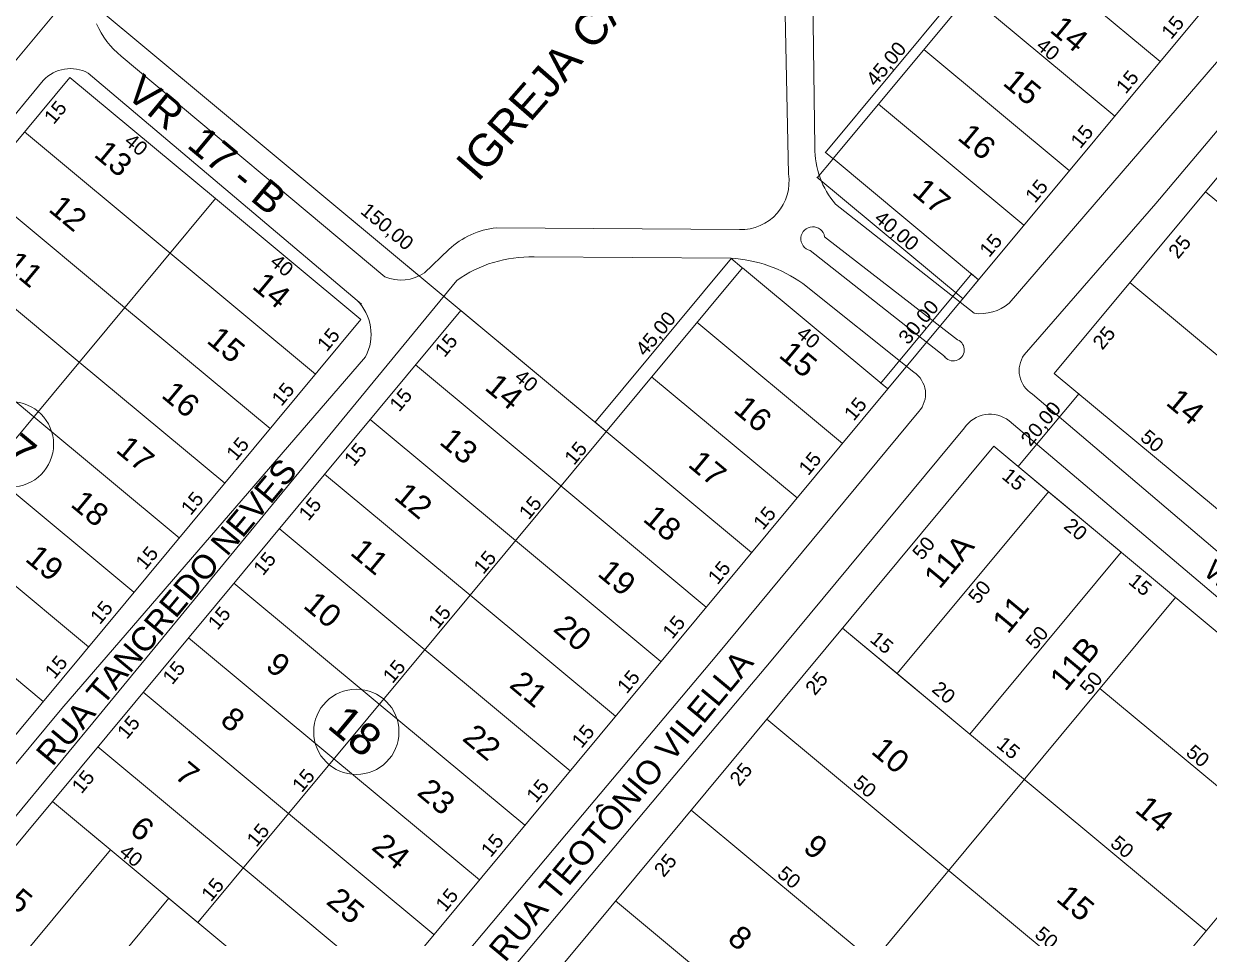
# Model space of a CAD drawing. Header units: metres. Extents: x 3808 to 8215, y 2374 to 6187.
# Drawn here: x 6209.6 to 6460.3, y 4381.6 to 4574.8 of the extents above; entities that cross this region are included whole.
import ezdxf
from ezdxf.enums import TextEntityAlignment as Align

# ---------------------------------------------------------------- set-up
doc = ezdxf.new("R2010")
doc.units = ezdxf.units.M
doc.layers.add('0 - DIVISÃO DOS TERRENOS', color=7, linetype='Continuous', lineweight=5)
doc.layers.add('0 - MEIO FIO 2', color=251, linetype='Continuous')
doc.layers.add('vista', color=7, linetype='Continuous')
doc.styles.add('pedro', font='arial.ttf', dxfattribs={"height": 3})

msp = doc.modelspace()

# ---------------------------------------------------------------- linework, layer by layer
at = {"color": 0, "linetype": 'ByBlock', "lineweight": 5}
for p, q in [((6379.152, 4547.725), (6379.165, 4547.585)), ((6377.497, 4542.322), (6377.356, 4542.309)), ((6359.226, 4525.148), (6359.213, 4525.289)), ((6410.059, 4521.878), (6410.046, 4522.019)), ((6408.104, 4516.725), (6408.245, 4516.738)), ((6390.858, 4498.958), (6390.871, 4498.817)), ((6432.692, 4496.542), (6432.679, 4496.683)), ((6330.431, 4490.697), (6330.444, 4490.557)), ((6419.886, 4481.309), (6419.899, 4481.168)), ((6246.993, 4385.635), (6247.134, 4385.648)), ((6247.134, 4385.648), (6246.993, 4385.635))]:
    msp.add_line(p, q, dxfattribs=at)
at = {"layer": '0 - DIVISÃO DOS TERRENOS', "lineweight": 5}
for p, q in [((6414.736, 4485.53), (6426.266, 4475.936)), ((6426.266, 4475.936), (6394.286, 4437.501)), ((6426.266, 4475.936), (6441.64, 4463.144)), ((6409.66, 4424.709), (6441.64, 4463.144)), ((6382.755, 4447.095), (6394.286, 4437.501)), ((6394.286, 4437.501), (6409.66, 4424.709))]:
    msp.add_line(p, q, dxfattribs=at)
at = {"layer": '0 - MEIO FIO 2', "lineweight": 5}
for p, q in [((6448.955, 4536.847), (6530.92, 4634.014)), ((6371.332, 4543.103), (6369.959, 4608.164)), ((6376.91, 4548.713), (6376.134, 4604.35)), ((6205.374, 4563.982), (6218.744, 4580.1)), ((6417.968, 4515.766), (6465.928, 4571.443)), ((6286.018, 4521.32), (6230.273, 4567.994)), ((6223.266, 4564.416), (6281.063, 4515.568)), ((6156.772, 4494.11), (6213.788, 4562.844)), ((6421.139, 4504.863), (6448.955, 4536.847)), ((6381.277, 4536.68), (6410.59, 4513.632)), ((6309.572, 4531.713), (6360.998, 4531.321)), ((6407.073, 4508.053), (6378.966, 4529.821)), ((6294.371, 4522.161), (6299.522, 4527.153)), ((6375.917, 4526.923), (6404.47, 4504.413)), ((6359.143, 4525.282), (6317.526, 4525.542)), ((6301.209, 4520.579), (6224.254, 4427.117)), ((6397.822, 4501.184), (6374.338, 4519.907)), ((6281.907, 4504.433), (6217.733, 4430.094)), ((6501.01, 4430.075), (6422.881, 4496.569)), ((6398.851, 4492.858), (6356.152, 4441.401)), ((6367.662, 4440.217), (6408.514, 4489.41)), ((6475.694, 4442.049), (6417.956, 4490.925)), ((6321.779, 4400.525), (6356.152, 4441.401)), ((6347.306, 4416), (6367.662, 4440.217)), ((6181.559, 4386.835), (6217.733, 4430.094)), ((6202.983, 4401.403), (6224.254, 4427.117)), ((6280.783, 4336.855), (6347.306, 4416)), ((6290.009, 4362.745), (6321.779, 4400.525))]:
    msp.add_line(p, q, dxfattribs=at)
for centre, radius, start, end in [((6240.871, 4581.499), 17.167, 202.83313, 231.87791), ((6219.542, 4557.509), 7.847, 61.66678, 137.16953), ((6394.981, 4548.462), 18.073, 179.20525, 220.68832), ((6361.25, 4541.523), 10.205, 268.58764, 8.90658), ((6376.469, 4529.396), 2.533, 9.66138, 257.4245), ((6311.531, 4514.041), 17.781, 96.32681, 132.48716), ((6316.774, 4498.71), 26.843, 88.39481, 125.44189), ((6357.484, 4496.43), 28.9, 54.32532, 86.71052), ((6289.401, 4529.624), 8.967, 247.8354, 303.6664), ((6272.932, 4509.181), 10.153, 332.11944, 45.61532), ((6411.821, 4523.197), 9.643, 262.66166, 309.59956), ((6406.167, 4505.908), 2.329, 214.47206, 67.10855), ((6425.93, 4501.54), 5.831, 145.2566, 238.47449), ((6394.809, 4496.585), 5.498, 317.32037, 56.76853), ((6413.941, 4485.765), 6.538, 52.11596, 146.11634)]:
    msp.add_arc(centre, radius, start, end, dxfattribs=at)
at = {"layer": 'vista', "lineweight": 5}
for p, q in [((6552.222, 4689.852), (6411.508, 4520.738)), ((6495.89, 4684.688), (6380.76, 4546.322)), ((6495.89, 4684.688), (6380.76, 4546.322)), ((6427.528, 4500.904), (6539.459, 4635.427)), ((6449.885, 4566.86), (6419.137, 4592.444)), ((6440.291, 4555.329), (6409.543, 4580.914)), ((6224.346, 4578.902), (6324.846, 4495.279)), ((6332.79, 4488.67), (6224.346, 4578.902)), ((6430.696, 4543.799), (6399.948, 4569.383)), ((6117.083, 4440.494), (6219.421, 4563.486)), ((6250.169, 4537.902), (6219.421, 4563.486)), ((6421.102, 4532.268), (6390.354, 4557.853)), ((6240.575, 4526.371), (6209.827, 4551.956)), ((6411.508, 4520.738), (6380.76, 4546.322)), ((6230.981, 4514.841), (6200.233, 4540.425)), ((6459.508, 4539.339), (6536.378, 4475.378)), ((6173.416, 4445.658), (6250.169, 4537.902)), ((6280.917, 4512.317), (6250.169, 4537.902)), ((6221.386, 4503.31), (6190.638, 4528.895)), ((6271.323, 4500.787), (6240.575, 4526.371)), ((6246.442, 4384.895), (6361.572, 4523.261)), ((6392.32, 4497.677), (6361.572, 4523.261)), ((6411.508, 4520.738), (6392.32, 4497.677)), ((6443.518, 4520.122), (6520.388, 4456.161)), ((6211.792, 4491.78), (6181.044, 4517.364)), ((6190.11, 4379.731), (6302.042, 4514.254)), ((6261.729, 4489.256), (6230.981, 4514.841)), ((6332.79, 4488.67), (6302.042, 4514.254)), ((6178.579, 4389.325), (6280.917, 4512.317)), ((6382.726, 4486.146), (6351.978, 4511.731)), ((6252.134, 4477.726), (6221.386, 4503.31)), ((6323.195, 4477.139), (6292.447, 4502.723)), ((6373.132, 4474.616), (6342.384, 4500.2)), ((6427.528, 4500.904), (6504.398, 4436.943)), ((6251.606, 4328.563), (6392.32, 4497.677)), ((6242.54, 4466.195), (6211.792, 4491.78)), ((6313.601, 4465.609), (6282.853, 4491.193)), ((6363.538, 4463.085), (6332.79, 4488.67)), ((6302.804, 4351.007), (6414.736, 4485.53)), ((6414.736, 4485.53), (6491.606, 4421.569)), ((6232.946, 4454.665), (6202.198, 4480.249)), ((6304.007, 4454.078), (6273.259, 4479.662)), ((6353.943, 4451.555), (6323.195, 4477.139)), ((6223.352, 4443.134), (6192.604, 4468.719)), ((6294.413, 4442.547), (6263.665, 4468.132)), ((6344.349, 4440.024), (6313.601, 4465.609)), ((6213.758, 4431.604), (6183.01, 4457.188)), ((6284.819, 4431.017), (6254.071, 4456.601)), ((6334.755, 4428.494), (6304.007, 4454.078)), ((6341.239, 4319.027), (6453.171, 4453.55)), ((6382.755, 4447.095), (6459.625, 4383.134)), ((6275.225, 4419.486), (6244.477, 4445.071)), ((6325.161, 4416.963), (6294.413, 4442.547)), ((6437.18, 4434.332), (6475.615, 4402.352)), ((6265.631, 4407.956), (6234.883, 4433.54)), ((6315.567, 4405.433), (6284.819, 4431.017)), ((6366.765, 4427.877), (6443.635, 4363.917)), ((6256.037, 4396.425), (6225.288, 4422.01)), ((6379.674, 4287.047), (6491.606, 4421.569)), ((6305.973, 4393.902), (6275.225, 4419.486)), ((6277.19, 4359.311), (6215.694, 4410.479)), ((6246.442, 4384.895), (6215.694, 4410.479)), ((6296.379, 4382.372), (6265.631, 4407.956)), ((6350.775, 4408.66), (6427.645, 4344.699)), ((6227.994, 4400.246), (6202.409, 4369.498)), ((6286.785, 4370.841), (6256.037, 4396.425)), ((6240.293, 4390.012), (6214.708, 4359.264)), ((6334.784, 4389.442), (6411.655, 4325.482)), ((6277.19, 4359.311), (6246.442, 4384.895))]:
    msp.add_line(p, q, dxfattribs=at)
at = {"layer": 'vista', "color": 1, "lineweight": 5}
for p, q in [((6379.094, 4547.578), (6408.005, 4582.323)), ((6380.683, 4546.386), (6379.081, 4547.719)), ((6380.696, 4546.245), (6377.362, 4542.239)), ((6377.35, 4542.379), (6408.251, 4516.667)), ((6330.373, 4490.55), (6359.283, 4525.295)), ((6361.495, 4523.325), (6359.143, 4525.282)), ((6390.801, 4498.811), (6410.117, 4522.026)), ((6411.431, 4520.802), (6409.976, 4522.013)), ((6411.444, 4520.661), (6408.111, 4516.654)), ((6392.243, 4497.741), (6390.788, 4498.952)), ((6419.829, 4481.162), (6432.749, 4496.69)), ((6332.713, 4488.733), (6330.36, 4490.691)), ((6246.506, 4384.972), (6247.127, 4385.718)), ((6246.506, 4384.972), (6247.127, 4385.718))]:
    msp.add_line(p, q, dxfattribs=at)
at = {"layer": 'vista', "color": 7, "lineweight": 5}
for centre in [(6206.938, 4485.946), (6279.965, 4425.183)]:
    msp.add_circle(centre, 9.014, dxfattribs=at)

# ---------------------------------------------------------------- texts
at = {"layer": 'vista', "color": 7, "lineweight": 5, "style": 'pedro'}
for s, height, rotation, p in [('IGREJA CATÓLICA ', 6.77858, 48.86128, (6305.636, 4541.173)), ('17', 6.7786, 320.23736, (6200.495, 4486.902)), ('18', 6.7786, 320.23736, (6273.553, 4426.188))]:
    msp.add_text(s, height=height, rotation=rotation, dxfattribs=at).set_placement(p)
at = {"layer": 'vista', "lineweight": 5, "style": 'pedro'}
for s, rotation, p in [('14', 320.23736, (6426.342, 4573.249)), ('15', 320.23736, (6416.41, 4562.052)), ('16', 320.23736, (6406.831, 4550.509)), ('13', 320.23736, (6224.26, 4546.931)), ('17', 320.23736, (6397.21, 4538.948)), ('12', 320.23736, (6214.658, 4535.352)), ('11', 320.23736, (6205.401, 4523.541)), ('14', 320.23736, (6257.678, 4519.071)), ('15', 320.23736, (6248.088, 4507.589)), ('15', 320.23736, (6369.044, 4504.513)), ('14', 320.23736, (6306.861, 4497.66)), ('16', 320.23736, (6238.509, 4496.046)), ('14', 320.23736, (6450.887, 4494.467)), ('16', 320.23736, (6359.465, 4492.97)), ('17', 320.23736, (6228.888, 4484.485)), ('13', 320.23736, (6297.287, 4486.168)), ('17', 320.23736, (6349.844, 4481.409)), ('12', 320.23736, (6287.685, 4474.589)), ('18', 320.23736, (6219.316, 4472.989)), ('18', 320.23736, (6340.313, 4469.879)), ('19', 320.23736, (6209.722, 4461.459)), ('11', 320.23736, (6278.428, 4462.778)), ('11A', 50.23736, (6403.257, 4455.155)), ('19', 320.23736, (6330.719, 4458.349)), ('10', 320.23736, (6268.51, 4451.57)), ('11', 50.23736, (6417.703, 4445.669)), ('20', 320.23736, (6321.34, 4446.639)), ('11B', 50.23736, (6429.859, 4433.538)), ('9', 320.23736, (6260.513, 4438.711)), ('21', 320.23736, (6312.07, 4434.786)), ('8', 320.23736, (6250.921, 4427.178)), ('22', 320.23736, (6302.138, 4423.536)), ('10', 320.23736, (6388.553, 4420.797)), ('7', 320.23736, (6241.293, 4415.636)), ('23', 320.23736, (6292.552, 4412.054)), ('14', 320.23736, (6444.331, 4408.416)), ('6', 320.23736, (6231.745, 4404.107)), ('24', 320.23736, (6282.939, 4400.485)), ('9', 320.23736, (6374.16, 4400.25)), ('5', 320.23736, (6206.034, 4388.835)), ('25', 320.23736, (6273.349, 4389.003)), ('15', 320.23736, (6427.659, 4389.589)), ('8', 320.23736, (6358.172, 4381.031))]:
    msp.add_text(s, height=4.8, rotation=rotation, dxfattribs=at).set_placement(p)
at = {"layer": 'vista', "color": 1, "lineweight": 5, "style": 'pedro'}
for s, rotation, p in [('15', 50.23736, (6452.201, 4571.339)), ('45,00', 50.23736, (6389.748, 4561.388)), ('40', 320.23736, (6423.466, 4569.795)), ('15', 50.23736, (6442.607, 4559.809)), ('15', 50.23736, (6215.976, 4553.376)), ('15', 50.23736, (6433.013, 4548.278)), ('40', 320.23736, (6230.684, 4549.634)), ('15', 50.23736, (6423.419, 4536.748)), ('150,00', 320.23736, (6280.619, 4534.92)), ('40,00', 320.23736, (6389.238, 4533.325)), ('15', 50.23736, (6413.748, 4525.281)), ('25', 50.23736, (6453.669, 4524.934)), ('40', 320.23736, (6261.496, 4524.126)), ('30,00', 50.23736, (6396.618, 4506.808)), ('45,00', 50.23736, (6341.027, 4504.36)), ('15', 50.23736, (6273.703, 4505.343)), ('15', 50.23736, (6298.597, 4504.144)), ('40', 320.23736, (6372.806, 4508.91)), ('25', 50.23736, (6437.678, 4505.716)), ('40', 320.23736, (6313.167, 4499.772)), ('15', 50.23736, (6264.109, 4493.813)), ('15', 50.23736, (6289.002, 4492.613)), ('15', 50.23736, (6385.106, 4490.702)), ('20,00', 50.23736, (6422.465, 4485.336)), ('15', 50.23736, (6254.515, 4482.282)), ('50', 320.23736, (6445.485, 4487.023)), ('15', 50.23736, (6279.408, 4481.083)), ('15', 50.23736, (6325.982, 4481.357)), ('15', 50.23736, (6375.512, 4479.172)), ('15', 320.23736, (6416.211, 4478.902)), ('15', 50.23736, (6244.921, 4470.752)), ('15', 50.23736, (6269.814, 4469.552)), ('15', 50.23736, (6316.388, 4469.827)), ('15', 50.23736, (6365.918, 4467.641)), ('20', 320.23736, (6429.308, 4468.349)), ('15', 50.23736, (6235.327, 4459.221)), ('50', 50.23736, (6399.55, 4461.274)), ('15', 50.23736, (6260.22, 4458.022)), ('15', 50.23736, (6306.794, 4458.296)), ('15', 50.23736, (6356.324, 4456.111)), ('50', 50.23736, (6411.356, 4452)), ('15', 320.23736, (6442.973, 4456.648)), ('15', 50.23736, (6225.733, 4447.691)), ('15', 50.23736, (6250.626, 4446.491)), ('15', 50.23736, (6297.2, 4446.766)), ('15', 50.23736, (6346.73, 4444.58)), ('50', 50.23736, (6423.512, 4442.367)), ('15', 320.23736, (6388.327, 4444.403)), ('15', 50.23736, (6216.138, 4436.16)), ('15', 50.23736, (6241.032, 4434.961)), ('15', 50.23736, (6287.606, 4435.235)), ('15', 50.23736, (6337.136, 4433.05)), ('25', 50.23736, (6376.916, 4432.69)), ('50', 50.23736, (6434.971, 4432.734)), ('20', 320.23736, (6401.424, 4433.85)), ('15', 50.23736, (6231.438, 4423.43)), ('15', 50.23736, (6327.541, 4421.519)), ('15', 320.23736, (6415.088, 4422.149)), ('50', 320.23736, (6455.138, 4420.451)), ('15', 50.23736, (6221.844, 4411.9)), ('15', 50.23736, (6268.417, 4412.174)), ('25', 50.23736, (6360.925, 4413.472)), ('15', 50.23736, (6317.947, 4409.989)), ('50', 320.23736, (6384.722, 4413.996)), ('15', 50.23736, (6258.823, 4400.644)), ('15', 50.23736, (6308.353, 4398.458)), ('50', 320.23736, (6439.147, 4401.233)), ('40', 320.23736, (6229.617, 4399.36)), ('25', 50.23736, (6344.935, 4394.255)), ('50', 320.23736, (6368.732, 4394.779)), ('15', 50.23736, (6249.229, 4389.113)), ('15', 50.23736, (6298.759, 4386.928)), ('50', 320.23736, (6423.157, 4382.016))]:
    msp.add_text(s, height=3, rotation=rotation, dxfattribs=at).set_placement(p)
at = {"layer": 'vista', "lineweight": 5, "style": 'pedro'}
for s, height, rotation, p in [('VR  17 - B', 6.24, 320.23736, (6234.855, 4564.506)), ('RUA TANCREDO NEVES', 4.992, 50.23736, (6211.863, 4420.871)), ('WILMAR ANTÔNIO MAIA DE SOUZA PINTO', 4.23306, 320.23736, (6461.528, 4461.854)), ('RUA TEOTÔNIO VILELLA', 4.992, 50.23736, (6307.59, 4379.469)), ('RUA  OSCAR TRAVASSOS', 6.24, 50.23736, (6409.603, 4309.135))]:
    msp.add_text(s, height=height, rotation=rotation, dxfattribs=at).set_placement(p, align=Align.TOP_LEFT)

doc.saveas('drawing.dxf')
